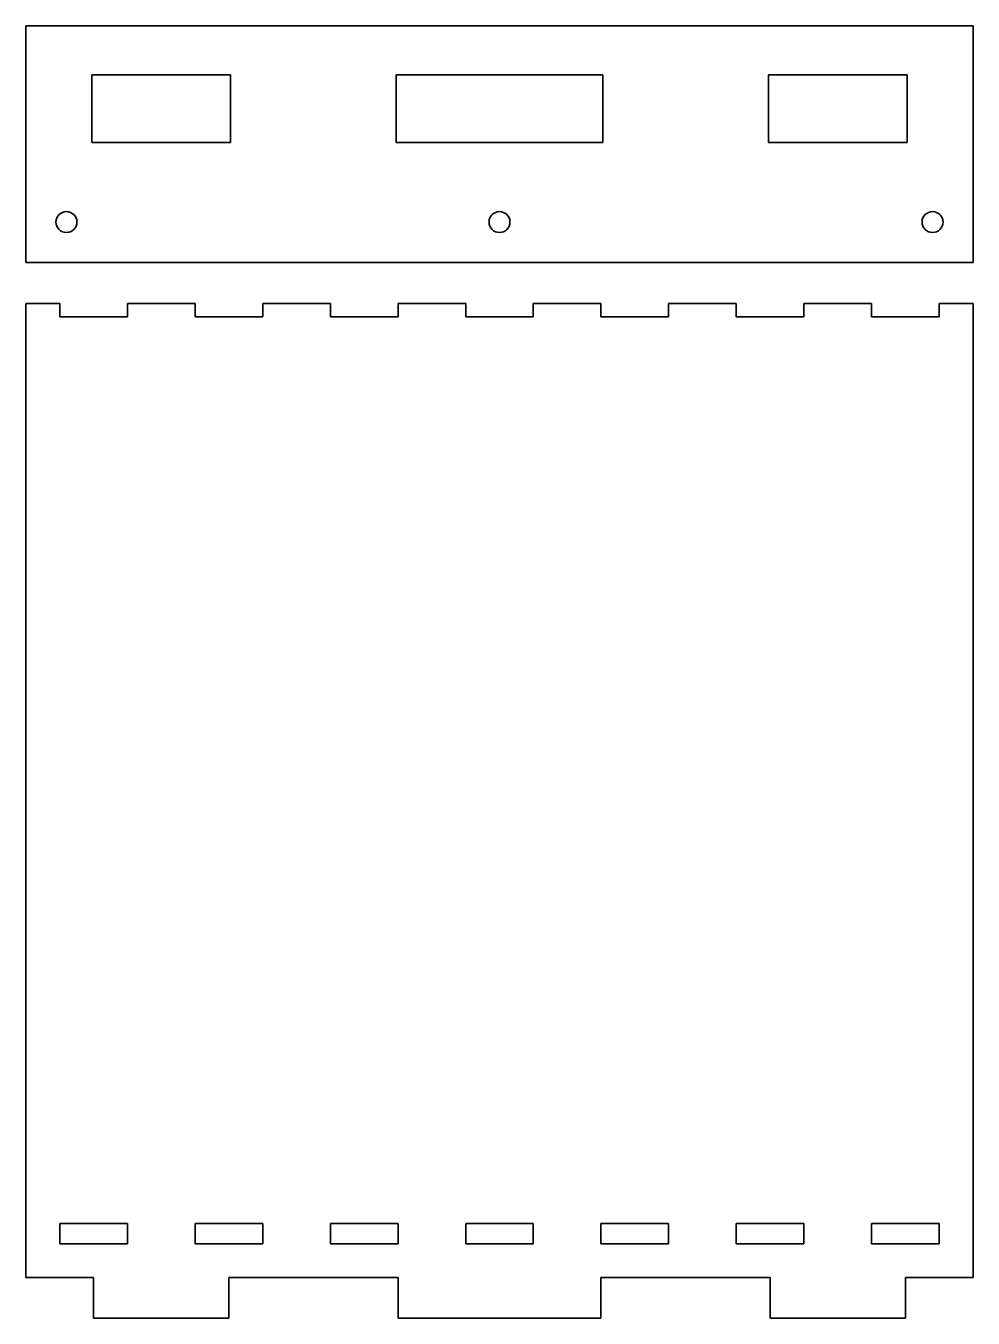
# Model space of a CAD drawing. Header units: inches. Extents: x 162 to 453, y 302 to 493.
# Drawn here: x 161.5 to 301.5, y 301.5 to 492.5 of the extents above; entities that cross this region are included whole.
import ezdxf

# ---------------------------------------------------------------- set-up
doc = ezdxf.new("R2010")
doc.units = ezdxf.units.IN
doc.header["$MEASUREMENT"] = 0

# ---------------------------------------------------------------- blocks, each defined once
blk = doc.blocks.new('block 2')
at = {"color": 7, "lineweight": 35}
blk.add_lwpolyline([(171.5, 301.5), (191.5, 301.5)], dxfattribs=at)
blk = doc.blocks.new('block 3')
at = {"color": 7, "lineweight": 35}
blk.add_lwpolyline([(301.5, 307.5), (301.5, 451.5)], dxfattribs=at)
blk = doc.blocks.new('block 4')
at = {"color": 7, "lineweight": 35}
blk.add_lwpolyline([(301.5, 451.5), (296.5, 451.5)], dxfattribs=at)
blk = doc.blocks.new('block 5')
at = {"color": 7, "lineweight": 35}
blk.add_lwpolyline([(161.5, 451.5), (161.5, 307.5)], dxfattribs=at)
blk = doc.blocks.new('block 6')
at = {"color": 7, "lineweight": 35}
blk.add_lwpolyline([(166.5, 449.5), (176.5, 449.5)], dxfattribs=at)
blk = doc.blocks.new('block 7')
at = {"color": 7, "lineweight": 35}
blk.add_lwpolyline([(161.5, 451.5), (166.5, 451.5)], dxfattribs=at)
blk = doc.blocks.new('block 8')
at = {"color": 7, "lineweight": 35}
blk.add_lwpolyline([(166.5, 449.5), (171.5, 449.5)], dxfattribs=at)
blk = doc.blocks.new('block 9')
at = {"color": 7, "lineweight": 35}
blk.add_lwpolyline([(176.5, 451.5), (181.5, 451.5)], dxfattribs=at)
blk = doc.blocks.new('block 10')
at = {"color": 7, "lineweight": 35}
blk.add_lwpolyline([(166.5, 451.5), (161.5, 451.5)], dxfattribs=at)
blk = doc.blocks.new('block 11')
at = {"color": 7, "lineweight": 35}
blk.add_lwpolyline([(166.5, 315.5), (176.5, 315.5)], dxfattribs=at)
blk = doc.blocks.new('block 12')
at = {"color": 7, "lineweight": 35}
blk.add_lwpolyline([(176.5, 315.5), (176.5, 312.5)], dxfattribs=at)
blk = doc.blocks.new('block 13')
at = {"color": 7, "lineweight": 35}
blk.add_lwpolyline([(166.5, 315.5), (166.5, 312.5)], dxfattribs=at)
blk = doc.blocks.new('block 14')
at = {"color": 7, "lineweight": 35}
blk.add_lwpolyline([(166.5, 312.5), (176.5, 312.5)], dxfattribs=at)
blk = doc.blocks.new('block 15')
at = {"color": 7, "lineweight": 35}
blk.add_lwpolyline([(166.5, 451.5), (166.5, 449.5)], dxfattribs=at)
blk = doc.blocks.new('block 16')
at = {"color": 7, "lineweight": 35}
blk.add_lwpolyline([(176.5, 451.5), (176.5, 449.5)], dxfattribs=at)
blk = doc.blocks.new('block 17')
at = {"color": 7, "lineweight": 35}
blk.add_lwpolyline([(186.5, 449.5), (196.5, 449.5)], dxfattribs=at)
blk = doc.blocks.new('block 18')
at = {"color": 7, "lineweight": 35}
blk.add_lwpolyline([(186.5, 449.5), (191.5, 449.5)], dxfattribs=at)
blk = doc.blocks.new('block 19')
at = {"color": 7, "lineweight": 35}
blk.add_lwpolyline([(186.5, 315.5), (196.5, 315.5)], dxfattribs=at)
blk = doc.blocks.new('block 20')
at = {"color": 7, "lineweight": 35}
blk.add_lwpolyline([(196.5, 315.5), (196.5, 312.5)], dxfattribs=at)
blk = doc.blocks.new('block 21')
at = {"color": 7, "lineweight": 35}
blk.add_lwpolyline([(186.5, 315.5), (186.5, 312.5)], dxfattribs=at)
blk = doc.blocks.new('block 22')
at = {"color": 7, "lineweight": 35}
blk.add_lwpolyline([(186.5, 312.5), (196.5, 312.5)], dxfattribs=at)
blk = doc.blocks.new('block 23')
at = {"color": 7, "lineweight": 35}
blk.add_lwpolyline([(186.5, 451.5), (186.5, 449.5)], dxfattribs=at)
blk = doc.blocks.new('block 24')
at = {"color": 7, "lineweight": 35}
blk.add_lwpolyline([(196.5, 451.5), (196.5, 449.5)], dxfattribs=at)
blk = doc.blocks.new('block 25')
at = {"color": 7, "lineweight": 35}
blk.add_lwpolyline([(206.5, 449.5), (216.5, 449.5)], dxfattribs=at)
blk = doc.blocks.new('block 26')
at = {"color": 7, "lineweight": 35}
blk.add_lwpolyline([(206.5, 449.5), (211.5, 449.5)], dxfattribs=at)
blk = doc.blocks.new('block 27')
at = {"color": 7, "lineweight": 35}
blk.add_lwpolyline([(206.5, 315.5), (216.5, 315.5)], dxfattribs=at)
blk = doc.blocks.new('block 28')
at = {"color": 7, "lineweight": 35}
blk.add_lwpolyline([(216.5, 315.5), (216.5, 312.5)], dxfattribs=at)
blk = doc.blocks.new('block 29')
at = {"color": 7, "lineweight": 35}
blk.add_lwpolyline([(206.5, 315.5), (206.5, 312.5)], dxfattribs=at)
blk = doc.blocks.new('block 30')
at = {"color": 7, "lineweight": 35}
blk.add_lwpolyline([(206.5, 312.5), (216.5, 312.5)], dxfattribs=at)
blk = doc.blocks.new('block 31')
at = {"color": 7, "lineweight": 35}
blk.add_lwpolyline([(206.5, 451.5), (206.5, 449.5)], dxfattribs=at)
blk = doc.blocks.new('block 32')
at = {"color": 7, "lineweight": 35}
blk.add_lwpolyline([(216.5, 451.5), (216.5, 449.5)], dxfattribs=at)
blk = doc.blocks.new('block 33')
at = {"color": 7, "lineweight": 35}
blk.add_lwpolyline([(226.5, 449.5), (236.5, 449.5)], dxfattribs=at)
blk = doc.blocks.new('block 34')
at = {"color": 7, "lineweight": 35}
blk.add_lwpolyline([(226.5, 449.5), (231.5, 449.5)], dxfattribs=at)
blk = doc.blocks.new('block 35')
at = {"color": 7, "lineweight": 35}
blk.add_lwpolyline([(226.5, 315.5), (236.5, 315.5)], dxfattribs=at)
blk = doc.blocks.new('block 36')
at = {"color": 7, "lineweight": 35}
blk.add_lwpolyline([(236.5, 315.5), (236.5, 312.5)], dxfattribs=at)
blk = doc.blocks.new('block 37')
at = {"color": 7, "lineweight": 35}
blk.add_lwpolyline([(226.5, 315.5), (226.5, 312.5)], dxfattribs=at)
blk = doc.blocks.new('block 38')
at = {"color": 7, "lineweight": 35}
blk.add_lwpolyline([(226.5, 312.5), (236.5, 312.5)], dxfattribs=at)
blk = doc.blocks.new('block 39')
at = {"color": 7, "lineweight": 35}
blk.add_lwpolyline([(226.5, 451.5), (226.5, 449.5)], dxfattribs=at)
blk = doc.blocks.new('block 40')
at = {"color": 7, "lineweight": 35}
blk.add_lwpolyline([(236.5, 451.5), (236.5, 449.5)], dxfattribs=at)
blk = doc.blocks.new('block 41')
at = {"color": 7, "lineweight": 35}
blk.add_lwpolyline([(246.5, 449.5), (256.5, 449.5)], dxfattribs=at)
blk = doc.blocks.new('block 42')
at = {"color": 7, "lineweight": 35}
blk.add_lwpolyline([(246.5, 449.5), (251.5, 449.5)], dxfattribs=at)
blk = doc.blocks.new('block 43')
at = {"color": 7, "lineweight": 35}
blk.add_lwpolyline([(246.5, 315.5), (256.5, 315.5)], dxfattribs=at)
blk = doc.blocks.new('block 44')
at = {"color": 7, "lineweight": 35}
blk.add_lwpolyline([(256.5, 315.5), (256.5, 312.5)], dxfattribs=at)
blk = doc.blocks.new('block 45')
at = {"color": 7, "lineweight": 35}
blk.add_lwpolyline([(246.5, 315.5), (246.5, 312.5)], dxfattribs=at)
blk = doc.blocks.new('block 46')
at = {"color": 7, "lineweight": 35}
blk.add_lwpolyline([(246.5, 312.5), (256.5, 312.5)], dxfattribs=at)
blk = doc.blocks.new('block 47')
at = {"color": 7, "lineweight": 35}
blk.add_lwpolyline([(246.5, 451.5), (246.5, 449.5)], dxfattribs=at)
blk = doc.blocks.new('block 48')
at = {"color": 7, "lineweight": 35}
blk.add_lwpolyline([(256.5, 451.5), (256.5, 449.5)], dxfattribs=at)
blk = doc.blocks.new('block 49')
at = {"color": 7, "lineweight": 35}
blk.add_lwpolyline([(266.5, 449.5), (276.5, 449.5)], dxfattribs=at)
blk = doc.blocks.new('block 50')
at = {"color": 7, "lineweight": 35}
blk.add_lwpolyline([(266.5, 449.5), (271.5, 449.5)], dxfattribs=at)
blk = doc.blocks.new('block 51')
at = {"color": 7, "lineweight": 35}
blk.add_lwpolyline([(266.5, 315.5), (276.5, 315.5)], dxfattribs=at)
blk = doc.blocks.new('block 52')
at = {"color": 7, "lineweight": 35}
blk.add_lwpolyline([(276.5, 315.5), (276.5, 312.5)], dxfattribs=at)
blk = doc.blocks.new('block 53')
at = {"color": 7, "lineweight": 35}
blk.add_lwpolyline([(266.5, 315.5), (266.5, 312.5)], dxfattribs=at)
blk = doc.blocks.new('block 54')
at = {"color": 7, "lineweight": 35}
blk.add_lwpolyline([(266.5, 312.5), (276.5, 312.5)], dxfattribs=at)
blk = doc.blocks.new('block 55')
at = {"color": 7, "lineweight": 35}
blk.add_lwpolyline([(266.5, 451.5), (266.5, 449.5)], dxfattribs=at)
blk = doc.blocks.new('block 56')
at = {"color": 7, "lineweight": 35}
blk.add_lwpolyline([(276.5, 451.5), (276.5, 449.5)], dxfattribs=at)
blk = doc.blocks.new('block 57')
at = {"color": 7, "lineweight": 35}
blk.add_lwpolyline([(286.5, 449.5), (296.5, 449.5)], dxfattribs=at)
blk = doc.blocks.new('block 58')
at = {"color": 7, "lineweight": 35}
blk.add_lwpolyline([(286.5, 449.5), (291.5, 449.5)], dxfattribs=at)
blk = doc.blocks.new('block 59')
at = {"color": 7, "lineweight": 35}
blk.add_lwpolyline([(286.5, 315.5), (296.5, 315.5)], dxfattribs=at)
blk = doc.blocks.new('block 60')
at = {"color": 7, "lineweight": 35}
blk.add_lwpolyline([(296.5, 315.5), (296.5, 312.5)], dxfattribs=at)
blk = doc.blocks.new('block 61')
at = {"color": 7, "lineweight": 35}
blk.add_lwpolyline([(286.5, 315.5), (286.5, 312.5)], dxfattribs=at)
blk = doc.blocks.new('block 62')
at = {"color": 7, "lineweight": 35}
blk.add_lwpolyline([(286.5, 312.5), (296.5, 312.5)], dxfattribs=at)
blk = doc.blocks.new('block 63')
at = {"color": 7, "lineweight": 35}
blk.add_lwpolyline([(286.5, 451.5), (286.5, 449.5)], dxfattribs=at)
blk = doc.blocks.new('block 64')
at = {"color": 7, "lineweight": 35}
blk.add_lwpolyline([(296.5, 451.5), (296.5, 449.5)], dxfattribs=at)
blk = doc.blocks.new('block 65')
at = {"color": 7, "lineweight": 35}
blk.add_lwpolyline([(186.5, 451.5), (176.5, 451.5)], dxfattribs=at)
blk = doc.blocks.new('block 66')
at = {"color": 7, "lineweight": 35}
blk.add_lwpolyline([(206.5, 451.5), (196.5, 451.5)], dxfattribs=at)
blk = doc.blocks.new('block 67')
at = {"color": 7, "lineweight": 35}
blk.add_lwpolyline([(226.5, 451.5), (216.5, 451.5)], dxfattribs=at)
blk = doc.blocks.new('block 68')
at = {"color": 7, "lineweight": 35}
blk.add_lwpolyline([(246.5, 451.5), (236.5, 451.5)], dxfattribs=at)
blk = doc.blocks.new('block 69')
at = {"color": 7, "lineweight": 35}
blk.add_lwpolyline([(266.5, 451.5), (256.5, 451.5)], dxfattribs=at)
blk = doc.blocks.new('block 70')
at = {"color": 7, "lineweight": 35}
blk.add_lwpolyline([(286.5, 451.5), (276.5, 451.5)], dxfattribs=at)
blk = doc.blocks.new('block 589')
at = {"color": 7, "lineweight": 35}
blk.add_lwpolyline([(246.5, 301.5), (246.5, 307.5)], dxfattribs=at)
blk = doc.blocks.new('block 590')
at = {"color": 7, "lineweight": 35}
blk.add_lwpolyline([(216.5, 301.5), (216.5, 307.5)], dxfattribs=at)
blk = doc.blocks.new('block 591')
at = {"color": 7, "lineweight": 35}
blk.add_lwpolyline([(246.5, 307.5), (271.5, 307.5)], dxfattribs=at)
blk = doc.blocks.new('block 592')
at = {"color": 7, "lineweight": 35}
blk.add_lwpolyline([(271.5, 307.5), (271.5, 301.5)], dxfattribs=at)
blk = doc.blocks.new('block 593')
at = {"color": 7, "lineweight": 35}
blk.add_lwpolyline([(271.5, 301.5), (291.5, 301.5)], dxfattribs=at)
blk = doc.blocks.new('block 594')
at = {"color": 7, "lineweight": 35}
blk.add_lwpolyline([(291.5, 301.5), (291.5, 307.5)], dxfattribs=at)
blk = doc.blocks.new('block 595')
at = {"color": 7, "lineweight": 35}
blk.add_lwpolyline([(291.5, 307.5), (301.5, 307.5)], dxfattribs=at)
blk = doc.blocks.new('block 596')
at = {"color": 7, "lineweight": 35}
blk.add_lwpolyline([(216.5, 307.5), (191.5, 307.5)], dxfattribs=at)
blk = doc.blocks.new('block 597')
at = {"color": 7, "lineweight": 35}
blk.add_lwpolyline([(216.5, 301.5), (216.5, 307.5)], dxfattribs=at)
blk = doc.blocks.new('block 598')
at = {"color": 7, "lineweight": 35}
blk.add_lwpolyline([(191.5, 307.5), (191.5, 301.5)], dxfattribs=at)
blk = doc.blocks.new('block 599')
at = {"color": 7, "lineweight": 35}
blk.add_lwpolyline([(171.5, 301.5), (171.5, 307.5)], dxfattribs=at)
blk = doc.blocks.new('block 600')
at = {"color": 7, "lineweight": 35}
blk.add_lwpolyline([(171.5, 307.5), (161.5, 307.5)], dxfattribs=at)
blk = doc.blocks.new('block 601')
at = {"color": 7, "lineweight": 35}
blk.add_lwpolyline([(216.5, 301.5), (246.5, 301.5)], dxfattribs=at)
blk = doc.blocks.new('block 602')
at = {"color": 7, "lineweight": 35}
blk.add_lwpolyline([(161.5, 457.52), (301.5, 457.52)], dxfattribs=at)
blk = doc.blocks.new('block 603')
at = {"color": 7, "lineweight": 35}
blk.add_lwpolyline([(301.5, 457.52), (301.5, 492.52)], dxfattribs=at)
blk = doc.blocks.new('block 604')
at = {"color": 7, "lineweight": 35}
blk.add_lwpolyline([(301.5, 492.52), (161.5, 492.52)], dxfattribs=at)
blk = doc.blocks.new('block 605')
at = {"color": 7, "lineweight": 35}
blk.add_lwpolyline([(161.5, 492.52), (161.5, 457.52)], dxfattribs=at)
blk = doc.blocks.new('block 606')
at = {"color": 7, "lineweight": 35}
blk.add_lwpolyline([(171.25, 485.27), (191.75, 485.27)], dxfattribs=at)
blk = doc.blocks.new('block 607')
at = {"color": 7, "lineweight": 35}
blk.add_lwpolyline([(171.25, 485.27), (171.25, 475.27)], dxfattribs=at)
blk = doc.blocks.new('block 608')
at = {"color": 7, "lineweight": 35}
blk.add_lwpolyline([(191.75, 475.27), (191.75, 485.27)], dxfattribs=at)
blk = doc.blocks.new('block 609')
at = {"color": 7, "lineweight": 35}
blk.add_lwpolyline([(216.25, 485.27), (246.75, 485.27)], dxfattribs=at)
blk = doc.blocks.new('block 610')
at = {"color": 7, "lineweight": 35}
blk.add_lwpolyline([(216.25, 485.27), (216.25, 475.27)], dxfattribs=at)
blk = doc.blocks.new('block 611')
at = {"color": 7, "lineweight": 35}
blk.add_lwpolyline([(246.75, 485.27), (246.75, 475.27)], dxfattribs=at)
blk = doc.blocks.new('block 612')
at = {"color": 7, "lineweight": 35}
blk.add_lwpolyline([(271.25, 485.27), (291.75, 485.27)], dxfattribs=at)
blk = doc.blocks.new('block 613')
at = {"color": 7, "lineweight": 35}
blk.add_lwpolyline([(271.25, 485.27), (271.25, 475.27)], dxfattribs=at)
blk = doc.blocks.new('block 614')
at = {"color": 7, "lineweight": 35}
blk.add_lwpolyline([(291.75, 485.27), (291.75, 475.27)], dxfattribs=at)
blk = doc.blocks.new('block 615')
at = {"color": 7, "lineweight": 35}
blk.add_open_spline([(165.95, 463.52), (165.95, 464.38), (166.64, 465.07), (167.5, 465.07), (168.36, 465.07), (169.05, 464.38), (169.05, 463.52), (169.05, 462.66), (168.36, 461.97), (167.5, 461.97), (166.64, 461.97), (165.95, 462.66), (165.95, 463.52), (165.95, 463.52), (165.95, 463.52), (165.95, 463.52)], degree=3, knots=[0, 0, 0, 0, 1, 1, 1, 2, 2, 2, 3, 3, 3, 4, 4, 4, 5, 5, 5, 5], dxfattribs=at)
blk = doc.blocks.new('block 616')
at = {"color": 7, "lineweight": 35}
blk.add_open_spline([(293.95, 463.52), (293.95, 464.38), (294.64, 465.07), (295.5, 465.07), (296.36, 465.07), (297.05, 464.38), (297.05, 463.52), (297.05, 462.66), (296.36, 461.97), (295.5, 461.97), (294.64, 461.97), (293.95, 462.66), (293.95, 463.52), (293.95, 463.52), (293.95, 463.52), (293.95, 463.52)], degree=3, knots=[0, 0, 0, 0, 1, 1, 1, 2, 2, 2, 3, 3, 3, 4, 4, 4, 5, 5, 5, 5], dxfattribs=at)
blk = doc.blocks.new('block 617')
at = {"color": 7, "lineweight": 35}
blk.add_open_spline([(229.95, 463.52), (229.95, 464.38), (230.64, 465.07), (231.5, 465.07), (232.36, 465.07), (233.05, 464.38), (233.05, 463.52), (233.05, 462.66), (232.36, 461.97), (231.5, 461.97), (230.64, 461.97), (229.95, 462.66), (229.95, 463.52), (229.95, 463.52), (229.95, 463.52), (229.95, 463.52)], degree=3, knots=[0, 0, 0, 0, 1, 1, 1, 2, 2, 2, 3, 3, 3, 4, 4, 4, 5, 5, 5, 5], dxfattribs=at)
blk = doc.blocks.new('block 642')
at = {"color": 7, "lineweight": 35}
blk.add_lwpolyline([(171.25, 485.27), (171.25, 475.27)], dxfattribs=at)
blk = doc.blocks.new('block 643')
at = {"color": 7, "lineweight": 35}
blk.add_lwpolyline([(171.25, 475.27), (191.75, 475.27)], dxfattribs=at)
blk = doc.blocks.new('block 644')
at = {"color": 7, "lineweight": 35}
blk.add_lwpolyline([(271.25, 475.27), (291.75, 475.27)], dxfattribs=at)
blk = doc.blocks.new('block 645')
at = {"color": 7, "lineweight": 35}
blk.add_lwpolyline([(216.25, 475.27), (246.75, 475.27)], dxfattribs=at)

msp = doc.modelspace()

# ---------------------------------------------------------------- block references
for name in ['block 604', 'block 605', 'block 603', 'block 606', 'block 607', 'block 642', 'block 608', 'block 609', 'block 610', 'block 611', 'block 612', 'block 613', 'block 614', 'block 643', 'block 645', 'block 644', 'block 615', 'block 617', 'block 616', 'block 602', 'block 5', 'block 7', 'block 10', 'block 15', 'block 9', 'block 16', 'block 65', 'block 23', 'block 24', 'block 66', 'block 31', 'block 32', 'block 67', 'block 39', 'block 40', 'block 68', 'block 47', 'block 48', 'block 69', 'block 55', 'block 56', 'block 70', 'block 63', 'block 4', 'block 64', 'block 3', 'block 6', 'block 8', 'block 17', 'block 18', 'block 25', 'block 26', 'block 33', 'block 34', 'block 41', 'block 42', 'block 49', 'block 50', 'block 57', 'block 58', 'block 11', 'block 13', 'block 12', 'block 19', 'block 21', 'block 20', 'block 27', 'block 29', 'block 28', 'block 35', 'block 37', 'block 36', 'block 43', 'block 45', 'block 44', 'block 51', 'block 53', 'block 52', 'block 59', 'block 61', 'block 60', 'block 14', 'block 22', 'block 30', 'block 38', 'block 46', 'block 54', 'block 62', 'block 600', 'block 599', 'block 596', 'block 598', 'block 590', 'block 597', 'block 589', 'block 591', 'block 592', 'block 594', 'block 595', 'block 2', 'block 601', 'block 593']:
    msp.add_blockref(name, (0, 0))

doc.saveas('drawing.dxf')
